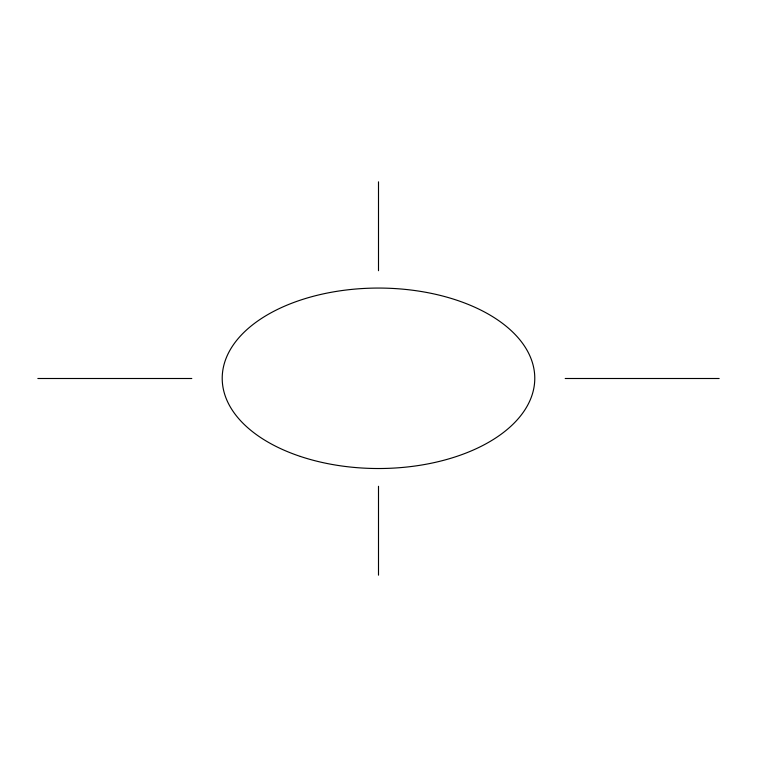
<?xml version="1.0" encoding="UTF-8"?>
<svg xmlns="http://www.w3.org/2000/svg" width="757" height="757" viewBox="0 0 757 757"><rect width="100%" height="100%" fill="white"/><g stroke="black" fill="none" stroke-linecap="round" stroke-linejoin="round"><path stroke-width="1.14" d="M37.85 378.5L191.805 378.5M565.195 378.5L719.15 378.5M378.5 181.831L378.5 270.713M378.5 486.287L378.5 575.169M300.359 456.433A156.273 90.225 0 0 0 534.773 378.292A156.273 90.225 0 0 0 300.359 300.151A156.273 90.225 0 0 0 300.359 456.433"/></g></svg>
